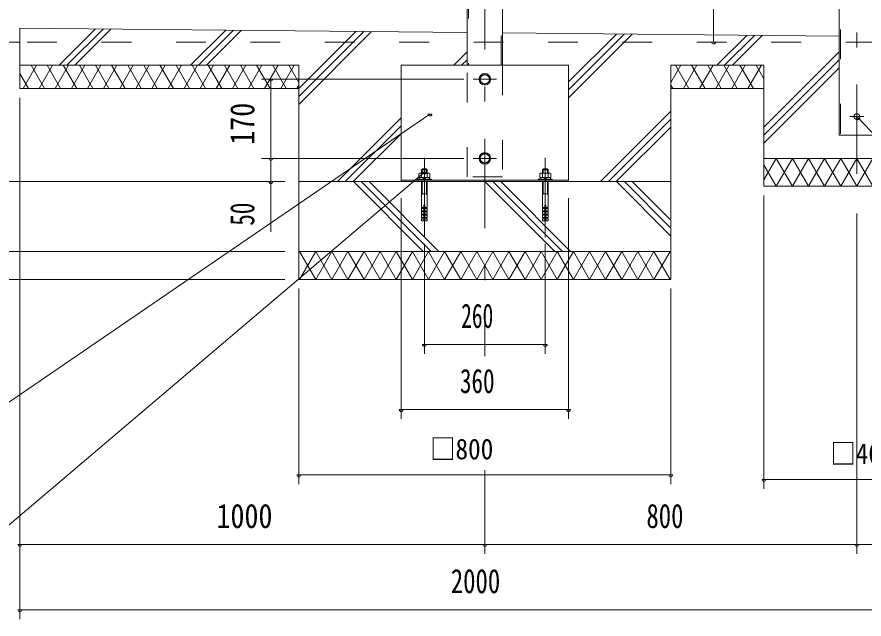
# Model space of a CAD drawing. Units: millimetres, scale not verified, with parts at other scales. Extents: x -23102 to 23102, y -10142 to 10142.
# Drawn here: x 13750 to 18304, y -1463 to 1772 of the extents above; entities that cross this region are included whole.
import ezdxf
from ezdxf.enums import TextEntityAlignment as Align

# ---------------------------------------------------------------- set-up
doc = ezdxf.new("R2010")
doc.units = ezdxf.units.MM
doc.header["$LTSCALE"] = 40
doc.linetypes.add('USER2', pattern=[10, 4, -6])
doc.linetypes.add('USER3', pattern=[24, 12, -5, 2, -5])
for name, color, linetype, lineweight in [('0-6_2-0BOLD', 7, 'Continuous', 18), ('0-7_2-1HIDDEN', 3, 'USER2', 18), ('0-8_2-2CENTER', 3, 'USER3', 18), ('0-9_2-4THIN', 4, 'Continuous', 18), ('0-A_2-5DIM', 3, 'Continuous', 18), ('0-B_2-6HATCH', 2, 'Continuous', 18)]:
    doc.layers.add(name, color=color, linetype=linetype, lineweight=lineweight)
doc.styles.add('ＭＳ ゴシック', font='')
doc.styles.get('ＭＳ ゴシック').set_extended_font_data('MS Gothic')

msp = doc.modelspace()

# ---------------------------------------------------------------- linework, layer by layer
at = {"layer": '0-6_2-0BOLD'}
for p, q in [((16360.84, 1512.43), (16360.84, 5387.43)), ((16170.09, 5117.06), (16170.09, 1512.43)), ((18170.09, 2504.93), (18170.09, 1137.43)), ((13765.46, 1712.43), (13765.46, 1387.43)), ((16170.09, 1688.38), (13765.46, 1712.43)), ((18170.09, 1668.38), (16360.84, 1686.48)), ((13390.45, 1637.43), (13765.46, 1637.43)), ((13765.46, 1512.43), (15265.46, 1512.43)), ((15815.46, 1512.43), (15815.46, 887.43)), ((15815.46, 1512.43), (16715.46, 1512.43)), ((16715.46, 887.43), (16715.46, 1512.43)), ((17265.46, 1512.43), (17765.46, 1512.43)), ((17765.46, 1512.43), (17765.46, 862.43)), ((13765.46, 1387.43), (15265.46, 1387.43)), ((17265.46, 1387.43), (17765.46, 1387.43)), ((18360.84, 1137.43), (18170.09, 1137.43)), ((18765.46, 1012.43), (17765.46, 1012.43)), ((15925.46, 950.93), (15925.46, 932.93)), ((15925.74, 930.22), (15925.74, 908.94)), ((15955.19, 908.93), (15955.19, 930.22)), ((16575.46, 950.93), (16575.47, 932.93)), ((16575.74, 930.22), (16575.74, 908.94)), ((16605.19, 908.93), (16605.19, 930.22)), ((17265.46, 887.43), (15265.46, 887.43)), ((15815.46, 895.43), (16715.46, 895.43)), ((15912.26, 901.43), (15912.26, 908.93)), ((15932.96, 908.94), (15940.46, 901.43)), ((15940.46, 908.93), (15947.96, 901.44)), ((15955.46, 748.44), (15955.46, 887.43)), ((15968.67, 908.93), (15968.66, 901.43)), ((15977.96, 895.43), (15977.96, 901.43)), ((16562.27, 901.43), (16562.26, 908.93)), ((16582.97, 908.94), (16590.46, 901.43)), ((16590.46, 908.93), (16597.96, 901.44)), ((16618.67, 908.93), (16618.66, 901.43)), ((16627.97, 901.43), (16627.97, 895.43)), ((15955.46, 821.53), (15925.46, 821.53)), ((16605.46, 821.53), (16575.46, 821.53)), ((17765.46, 862.43), (18765.46, 862.43)), ((15928.46, 748.44), (15925.46, 742.44)), ((15928.46, 730.44), (15925.46, 724.44)), ((15943.46, 748.44), (15955.46, 748.44)), ((15955.46, 742.44), (15943.46, 742.44)), ((15955.46, 724.44), (15952.46, 730.44)), ((16578.46, 748.44), (16575.46, 742.44)), ((16578.46, 730.44), (16575.46, 724.44)), ((16605.46, 742.44), (16602.46, 748.44)), ((16605.46, 724.44), (16602.46, 730.44)), ((15928.46, 712.44), (15925.46, 706.44)), ((15928.46, 694.44), (15925.46, 688.44)), ((15955.46, 706.44), (15952.46, 712.44)), ((15955.46, 688.44), (15952.46, 694.44)), ((16578.46, 712.44), (16575.46, 706.44)), ((16578.46, 694.44), (16575.46, 688.44)), ((16605.46, 706.44), (16602.46, 712.44)), ((16605.46, 688.44), (16602.46, 694.44)), ((15265.46, 512.43), (17265.46, 512.43))]:
    msp.add_line(p, q, dxfattribs=at)
for points in [[(15265.46, 1512.43), (15265.46, 362.43), (17265.46, 362.43), (17265.46, 1512.43)], [(15955.46, 932.93), (15955.46, 950.93), (15950.96, 955.43), (15929.96, 955.43), (15925.46, 950.93), (15955.46, 950.93)], [(16605.46, 932.93), (16605.46, 950.93), (16575.46, 950.93), (16579.96, 955.43), (16600.96, 955.43), (16605.46, 950.93)], [(15977.96, 901.43), (15902.96, 901.44), (15902.96, 895.43)], [(15925.46, 887.43), (15925.46, 748.44), (15937.46, 748.44)], [(16627.97, 901.43), (16552.96, 901.44), (16552.96, 895.43)], [(16575.46, 887.43), (16575.46, 748.44), (16587.46, 748.44)], [(16593.46, 748.44), (16605.46, 748.44), (16605.46, 887.43)], [(15937.46, 688.44), (15925.46, 688.44), (15925.46, 676.44), (15937.46, 676.44), (15937.46, 760.44), (15943.46, 760.44), (15943.46, 676.44), (15955.46, 676.44), (15955.46, 688.44), (15943.46, 688.44)], [(15937.46, 742.44), (15925.46, 742.44), (15925.46, 730.44), (15937.46, 730.44)], [(15943.46, 730.44), (15955.46, 730.44), (15955.46, 742.44), (15952.46, 748.44)], [(16587.46, 760.44), (16587.46, 676.44), (16575.46, 676.44), (16575.46, 688.44), (16587.46, 688.44)], [(16587.46, 742.44), (16575.46, 742.44), (16575.46, 730.44), (16587.46, 730.44)], [(16593.46, 688.44), (16605.46, 688.44), (16605.46, 676.44), (16593.46, 676.44), (16593.46, 760.44), (16587.46, 760.44)], [(16593.46, 730.44), (16605.46, 730.44), (16605.46, 742.44), (16593.46, 742.44)], [(15937.46, 724.44), (15925.46, 724.44), (15925.46, 712.44), (15937.46, 712.44)], [(15937.46, 706.44), (15925.46, 706.44), (15925.46, 694.44), (15937.46, 694.44)], [(15943.46, 712.44), (15955.46, 712.44), (15955.46, 724.44), (15943.46, 724.44)], [(15943.46, 694.44), (15955.46, 694.44), (15955.46, 706.44), (15943.46, 706.44)], [(16587.46, 712.44), (16575.46, 712.44), (16575.46, 724.44), (16587.46, 724.44)], [(16587.46, 694.44), (16575.46, 694.44), (16575.46, 706.44), (16587.46, 706.44)], [(16593.46, 724.44), (16605.46, 724.44), (16605.46, 712.44), (16593.46, 712.44)], [(16593.46, 706.44), (16605.46, 706.44), (16605.46, 694.44), (16593.46, 694.44)]]:
    msp.add_lwpolyline(points, dxfattribs=at)
for points in [[(16240.46, 1451.86), (16240.46, 1423), (16265.47, 1408.56), (16290.46, 1422.99), (16290.46, 1451.86), (16265.46, 1466.3)], [(16240.46, 998), (16265.47, 983.56), (16290.46, 997.99), (16290.46, 1026.86), (16265.46, 1041.3), (16240.46, 1026.86)], [(15965.21, 932.93), (15969.91, 930.22), (15969.91, 908.93), (15911.02, 908.93), (15911.02, 930.22), (15915.72, 932.93)], [(16615.21, 932.93), (16565.71, 932.93), (16561.01, 930.22), (16561.01, 908.93), (16619.91, 908.93), (16619.91, 930.22)]]:
    msp.add_lwpolyline(points, close=True, dxfattribs=at)
for centre, radius in [((16265.46, 1437.43), 31.25), ((16265.46, 1437.43), 24.5), ((18265.46, 1237.43), 15), ((16265.46, 1012.43), 31.25), ((16265.46, 1012.43), 24.5)]:
    msp.add_circle(centre, radius, dxfattribs=at)
for centre, radius, start, end in [((15918.38, 921.58), 11.35, 49.57169, 90), ((15940.46, 891.6), 41.34, 69.1357, 110.8643), ((15962.55, 921.58), 11.35, 90, 130.43115), ((16568.38, 921.58), 11.35, 49.57169, 90), ((16590.46, 891.6), 41.34, 69.1357, 110.8643), ((16612.55, 921.58), 11.35, 90, 130.43115)]:
    msp.add_arc(centre, radius, start, end, dxfattribs=at)
at = {"layer": '0-7_2-1HIDDEN'}
for p, q in [((16353.84, 1512.43), (16353.84, 5387.43)), ((16177.09, 5124.06), (16177.09, 1512.43)), ((18177.09, 2504.93), (18177.09, 1137.43)), ((18765.46, 1637.43), (13765.46, 1637.43)), ((16360.84, 1512.43), (16360.84, 912.43))]:
    msp.add_line(p, q, dxfattribs=at)
msp.add_lwpolyline([(16360.84, 912.43), (16170.09, 912.43), (16170.09, 1512.43)], dxfattribs=at)
at = {"layer": '0-8_2-2CENTER'}
for p, q in [((16265.46, 6877.22), (16265.46, -50.7)), ((18265.46, 6208.72), (18265.46, 824.3)), ((16327.96, 1437.43), (16202.96, 1437.43)), ((18302.96, 1237.43), (18227.96, 1237.43)), ((15940.46, 587.18), (15940.46, 1014.61)), ((16202.96, 1012.43), (16327.96, 1012.43)), ((16590.46, 1014.61), (16590.46, 587.18))]:
    msp.add_line(p, q, dxfattribs=at)
at = {"layer": '0-9_2-4THIN'}
for p, q in [((15928.46, 932.93), (15928.46, 953.94)), ((15952.46, 953.94), (15952.46, 932.93)), ((16578.46, 932.93), (16578.46, 953.94)), ((16602.46, 953.94), (16602.46, 932.93))]:
    msp.add_line(p, q, dxfattribs=at)
for points in [[(15925.46, 816.33), (15928.47, 821.53), (15928.46, 887.43)], [(15952.46, 887.43), (15952.46, 821.53), (15955.46, 816.33)], [(16578.47, 887.43), (16578.47, 821.53), (16575.46, 816.33)], [(16605.46, 816.33), (16602.46, 821.53), (16602.46, 887.43)]]:
    msp.add_lwpolyline(points, dxfattribs=at)
at = {"layer": '0-A_2-5DIM'}
for p, q in [((17495.46, 1637.43), (17495.46, 2587.43)), ((17505.46, 1637.43), (17485.46, 1637.43)), ((16152.96, 1437.43), (15065.46, 1437.43)), ((15125.46, 1437.43), (15105.46, 1437.43)), ((15115.46, 1437.43), (15115.46, 617.43)), ((13765.46, -1462.57), (13765.46, 1337.43)), ((15980.6, 1250.19), (15960.6, 1250.19)), ((18281.93, 1230.65), (18261.93, 1230.65)), ((19365.91, 78.13), (18271.93, 1230.65)), ((15065.46, 1012.43), (16152.96, 1012.43)), ((15125.46, 1012.43), (15105.46, 1012.43)), ((15941.95, 937.8), (13465.46, -1162.57)), ((15951.95, 937.8), (15931.95, 937.8)), ((15190.46, 887.43), (12290.45, 887.43)), ((15125.46, 887.43), (15105.46, 887.43)), ((15815.46, -387.57), (15815.46, 798.97)), ((16715.46, 798.97), (16715.46, -387.57)), ((17765.46, 812.43), (17765.46, -762.57)), ((18265.46, -1112.57), (18265.46, 715.63)), ((15940.46, -37.57), (15940.46, 552.51)), ((16590.46, 552.51), (16590.46, -37.57)), ((11940.45, 512.44), (15190.46, 512.44)), ((11940.45, 362.44), (15190.46, 362.44)), ((15265.46, 312.43), (15265.46, -737.57)), ((17265.46, -737.57), (17265.46, 312.44)), ((15950.46, 12.43), (15930.46, 12.43)), ((16590.46, 12.43), (15940.46, 12.43)), ((16600.46, 12.43), (16580.46, 12.43)), ((15825.46, -337.57), (15805.46, -337.57)), ((16715.46, -337.57), (15815.46, -337.57)), ((16725.46, -337.57), (16705.46, -337.57)), ((16265.46, -1112.57), (16265.46, -662.57)), ((15275.46, -687.57), (15255.46, -687.57)), ((15265.46, -687.57), (17265.46, -687.57)), ((17275.46, -687.57), (17255.46, -687.57)), ((17775.46, -712.57), (17755.46, -712.57)), ((17765.46, -712.57), (18765.46, -712.57)), ((13775.46, -1062.57), (13755.46, -1062.57)), ((13765.46, -1062.57), (16265.46, -1062.57)), ((16275.46, -1062.57), (16255.46, -1062.57)), ((16265.46, -1062.57), (18265.46, -1062.57)), ((18275.46, -1062.57), (18255.46, -1062.57)), ((18265.46, -1062.57), (18765.46, -1062.57)), ((13775.46, -1412.57), (13755.46, -1412.57)), ((18765.46, -1412.57), (13765.46, -1412.57))]:
    msp.add_line(p, q, dxfattribs=at)
msp.add_lwpolyline([(11465.46, -462.57), (13465.46, -462.57), (15970.6, 1250.19)], dxfattribs=at)
for centre in [(17495.46, 1637.43), (15115.46, 1437.43), (15970.6, 1250.19), (18271.93, 1230.65), (15115.46, 1012.43), (15941.95, 937.8), (15115.46, 887.43), (15940.46, 12.43), (16590.46, 12.43), (15815.46, -337.57), (16715.46, -337.57), (15265.46, -687.57), (17265.46, -687.57), (17765.46, -712.57), (13765.46, -1062.57), (16265.46, -1062.57), (18265.46, -1062.57), (13765.46, -1412.57)]:
    msp.add_arc(centre, 10, 180, 0, dxfattribs=at)
at = {"layer": '0-B_2-6HATCH'}
for p, q in [((13976.72, 1512.43), (14172.65, 1708.36)), ((14214.65, 1707.94), (14019.14, 1512.43)), ((14061.57, 1512.43), (14256.66, 1707.52)), ((14683.82, 1512.43), (14872.75, 1701.36)), ((14914.75, 1700.94), (14726.25, 1512.43)), ((14768.67, 1512.43), (14956.76, 1700.52)), ((15265.46, 1386.96), (15572.85, 1694.36)), ((15614.86, 1693.94), (15265.46, 1344.53)), ((15265.46, 1302.11), (15656.87, 1693.52)), ((16715.46, 1422.75), (16973.07, 1680.35)), ((17015.07, 1679.93), (16715.46, 1380.32)), ((16715.46, 1337.9), (17057.08, 1679.51)), ((17673.17, 1673.35), (17512.25, 1512.43)), ((17554.68, 1512.43), (17715.18, 1672.93)), ((17597.1, 1512.43), (17757.18, 1672.51)), ((16098.04, 1512.43), (16170.08, 1584.48)), ((17765.46, 1179.86), (18170.09, 1584.48)), ((13765.46, 1507.3), (13768.42, 1512.43)), ((13855.02, 1512.43), (13782.85, 1387.43)), ((13898.32, 1387.43), (13826.16, 1512.43)), ((13941.63, 1512.43), (13869.46, 1387.43)), ((13984.93, 1387.43), (13912.76, 1512.43)), ((14028.23, 1512.43), (13956.06, 1387.43)), ((14071.53, 1387.43), (13999.36, 1512.43)), ((14114.83, 1512.43), (14042.66, 1387.43)), ((14158.13, 1387.43), (14085.96, 1512.43)), ((14201.43, 1512.43), (14129.27, 1387.43)), ((14244.74, 1387.43), (14172.57, 1512.43)), ((14288.04, 1512.43), (14215.87, 1387.43)), ((14331.34, 1387.43), (14259.17, 1512.43)), ((14374.64, 1512.43), (14302.47, 1387.43)), ((14417.94, 1387.43), (14345.77, 1512.43)), ((14461.24, 1512.43), (14389.07, 1387.43)), ((14504.54, 1387.43), (14432.38, 1512.43)), ((14547.85, 1512.43), (14475.68, 1387.43)), ((14591.14, 1387.43), (14518.98, 1512.43)), ((14634.45, 1512.43), (14562.28, 1387.43)), ((14677.75, 1387.43), (14605.58, 1512.43)), ((14721.05, 1512.43), (14648.88, 1387.43)), ((14764.35, 1387.43), (14692.18, 1512.43)), ((14807.65, 1512.43), (14735.48, 1387.43)), ((14850.95, 1387.43), (14778.79, 1512.43)), ((14894.25, 1512.43), (14822.08, 1387.43)), ((14937.55, 1387.43), (14865.39, 1512.43)), ((14980.86, 1512.43), (14908.69, 1387.43)), ((15024.16, 1387.43), (14951.99, 1512.43)), ((15067.46, 1512.43), (14995.29, 1387.43)), ((15110.76, 1387.43), (15038.59, 1512.43)), ((15154.06, 1512.43), (15081.89, 1387.43)), ((15197.36, 1387.43), (15125.19, 1512.43)), ((15240.66, 1512.43), (15168.5, 1387.43)), ((15265.46, 1419.48), (15211.8, 1512.43)), ((16170.08, 1542.05), (16140.46, 1512.43)), ((17319.12, 1512.43), (17265.46, 1419.48)), ((17362.43, 1387.43), (17290.26, 1512.43)), ((17405.73, 1512.43), (17333.56, 1387.43)), ((17449.03, 1387.43), (17376.86, 1512.43)), ((17492.33, 1512.43), (17420.16, 1387.43)), ((17535.63, 1387.43), (17463.46, 1512.43)), ((17578.93, 1512.43), (17506.76, 1387.43)), ((17622.24, 1387.43), (17550.07, 1512.43)), ((17665.53, 1512.43), (17593.37, 1387.43)), ((17708.84, 1387.43), (17636.67, 1512.43)), ((17752.14, 1512.43), (17679.97, 1387.43)), ((17765.46, 1439.35), (17723.27, 1512.43)), ((18170.09, 1542.05), (17765.46, 1137.43)), ((13811.72, 1387.43), (13765.46, 1467.56)), ((17765.46, 1095), (18170.09, 1499.63)), ((15265.46, 1405.38), (15255.1, 1387.43)), ((17275.83, 1387.43), (17265.46, 1405.38)), ((17265.46, 1405.38), (17275.83, 1387.43)), ((15473.04, 887.43), (15815.46, 1229.86)), ((17265.46, 1265.64), (16887.25, 887.43)), ((15815.46, 1187.43), (15515.46, 887.43)), ((16929.68, 887.43), (17265.46, 1223.22)), ((15557.89, 887.43), (15815.46, 1145)), ((17265.46, 1180.79), (16972.1, 887.43)), ((17832.45, 1012.43), (17765.46, 896.41)), ((18092.26, 862.43), (18005.66, 1012.43)), ((18178.86, 1012.43), (18092.26, 862.43)), ((17765.46, 978.46), (17832.45, 862.43)), ((15933.82, 512.43), (15558.82, 887.43)), ((15976.25, 512.43), (15601.25, 887.43)), ((15643.67, 887.43), (16018.68, 512.43)), ((16640.93, 512.43), (16265.93, 887.43)), ((16308.36, 887.43), (16683.36, 512.43)), ((16725.78, 512.43), (16350.78, 887.43)), ((17265.46, 595), (16973.03, 887.43)), ((17015.46, 887.43), (17265.46, 637.43)), ((17265.46, 679.86), (17057.89, 887.43)), ((15265.46, 505.35), (15269.55, 512.43)), ((15356.14, 362.43), (15269.54, 512.43)), ((15269.55, 362.43), (15356.15, 512.43)), ((15442.74, 362.43), (15356.14, 512.43)), ((15356.14, 362.43), (15442.75, 512.43)), ((15529.34, 362.43), (15442.74, 512.43)), ((15442.74, 362.43), (15529.35, 512.43)), ((15615.94, 362.43), (15529.34, 512.43)), ((16914.98, 362.43), (17001.58, 512.43)), ((17001.58, 362.43), (17088.19, 512.43)), ((17088.19, 362.43), (17001.58, 512.43)), ((17088.19, 362.43), (17174.79, 512.43)), ((17174.79, 362.43), (17088.19, 512.43)), ((17174.79, 362.43), (17261.39, 512.43)), ((17261.39, 362.43), (17174.79, 512.43)), ((17265.46, 505.38), (17261.39, 512.43)), ((15269.55, 362.43), (15265.46, 369.5)), ((17261.39, 362.43), (17265.46, 369.48))]:
    msp.add_line(p, q, dxfattribs=at)
for points in [[(18005.65, 1012.43), (17919.05, 862.43), (17832.45, 1012.43)], [(17832.45, 862.43), (17919.05, 1012.43), (18005.65, 862.43), (18092.26, 1012.43)], [(18092.26, 1012.43), (18178.86, 862.43), (18265.46, 1012.43)], [(18352.06, 1012.43), (18265.46, 862.43), (18178.86, 1012.43)], [(18265.46, 1012.43), (18352.06, 862.43), (18438.67, 1012.43)], [(15529.34, 362.43), (15615.94, 512.43), (15702.55, 362.43), (15789.15, 512.43), (15875.75, 362.43), (15962.35, 512.43), (16048.96, 362.43), (16135.56, 512.43), (16222.16, 362.43), (16308.76, 512.43), (16395.36, 362.43), (16481.97, 512.43), (16568.57, 362.43)], [(15962.35, 362.43), (15875.75, 512.43), (15789.15, 362.43), (15702.55, 512.43), (15615.94, 362.43)], [(16308.76, 362.43), (16222.16, 512.43), (16135.56, 362.43), (16048.96, 512.43), (15962.35, 362.43)], [(16481.97, 362.43), (16395.36, 512.43), (16308.77, 362.43)], [(16655.17, 362.43), (16568.57, 512.43), (16481.97, 362.43)], [(16568.57, 362.43), (16655.17, 512.43), (16741.77, 362.43)], [(16828.38, 362.43), (16741.78, 512.43), (16655.17, 362.43)], [(16741.78, 362.43), (16828.38, 512.43), (16914.98, 362.43)], [(17001.58, 362.43), (16914.98, 512.43), (16828.38, 362.43)]]:
    msp.add_lwpolyline(points, dxfattribs=at)

# ---------------------------------------------------------------- texts
at = {"layer": '0-A_2-5DIM', "color": 7, "style": 'ＭＳ ゴシック'}
for s, width, p in [('170', 0.85, (15065.46, 1085.44)), ('50', 0.7, (15065.46, 650.71))]:
    msp.add_text(s, height=130.2, rotation=90, dxfattribs=dict(at, width=width)).set_placement(p, align=Align.BOTTOM_LEFT)
for s, height, width, p in [('260', 130.2, 0.65, (16138.19, 62.43)), ('360', 130.2, 0.7, (16131.75, -287.57)), ('□800', 110.7, 0.9, (15971.71, -637.57)), ('□400', 110.7, 0.9, (18123.64, -662.57)), ('1000', 130.2, 0.85, (14822.66, -1012.57)), ('800', 130.2, 0.75, (17134.06, -1012.57)), ('2000', 130.2, 0.75, (16082.43, -1362.57))]:
    msp.add_text(s, height=height, dxfattribs=dict(at, width=width)).set_placement(p, align=Align.BOTTOM_LEFT)

doc.saveas('drawing.dxf')
